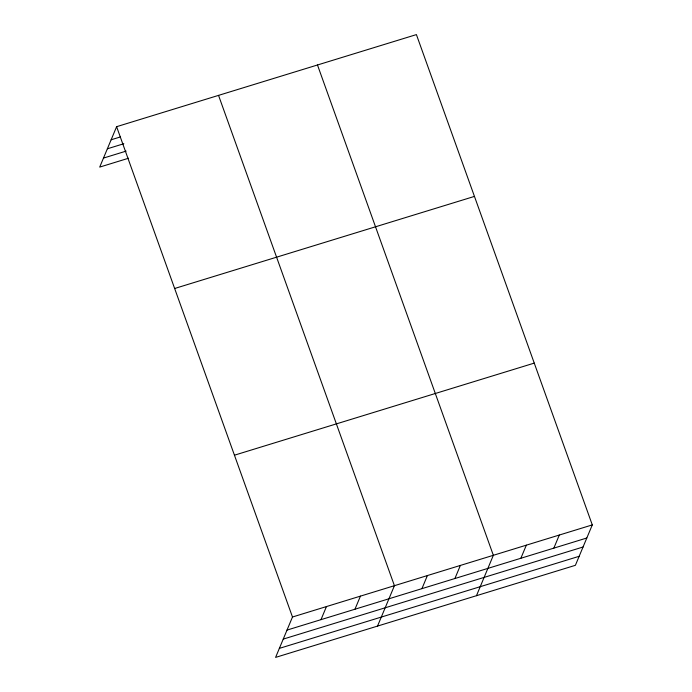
<?xml version="1.0" encoding="UTF-8"?>
<svg xmlns="http://www.w3.org/2000/svg" width="692" height="692" viewBox="0 0 692 692"><rect width="100%" height="100%" fill="white"/><g stroke="black" fill="none" stroke-linecap="round" stroke-linejoin="round"><path stroke-width="1.04" d="M116.611 126.688L292.482 617.005L275.589 657.4L575.389 565.312L592.291 524.908L416.411 34.6L116.611 126.688L99.709 167.092L128.539 158.234M320.984 619.651L326.46 606.564M354.961 609.219L360.437 596.132M377.521 626.087L394.423 585.692L218.542 95.384M421.921 588.65L427.397 575.562M454.903 578.521L460.379 565.433M476.459 595.7L493.353 555.304L317.481 64.987M520.86 558.262L526.335 545.175M553.834 548.133L559.309 535.037M111.127 139.784L120.399 136.938M107.364 148.789L123.833 143.728M103.48 158.079L126.126 151.115M174.644 288.495L474.452 196.407M234.441 455.198L534.25 363.11M292.482 617.005L592.291 524.908M287.007 630.092L586.816 538.004M283.236 639.105L583.045 547.009M279.352 648.387L579.161 556.299"/></g></svg>
